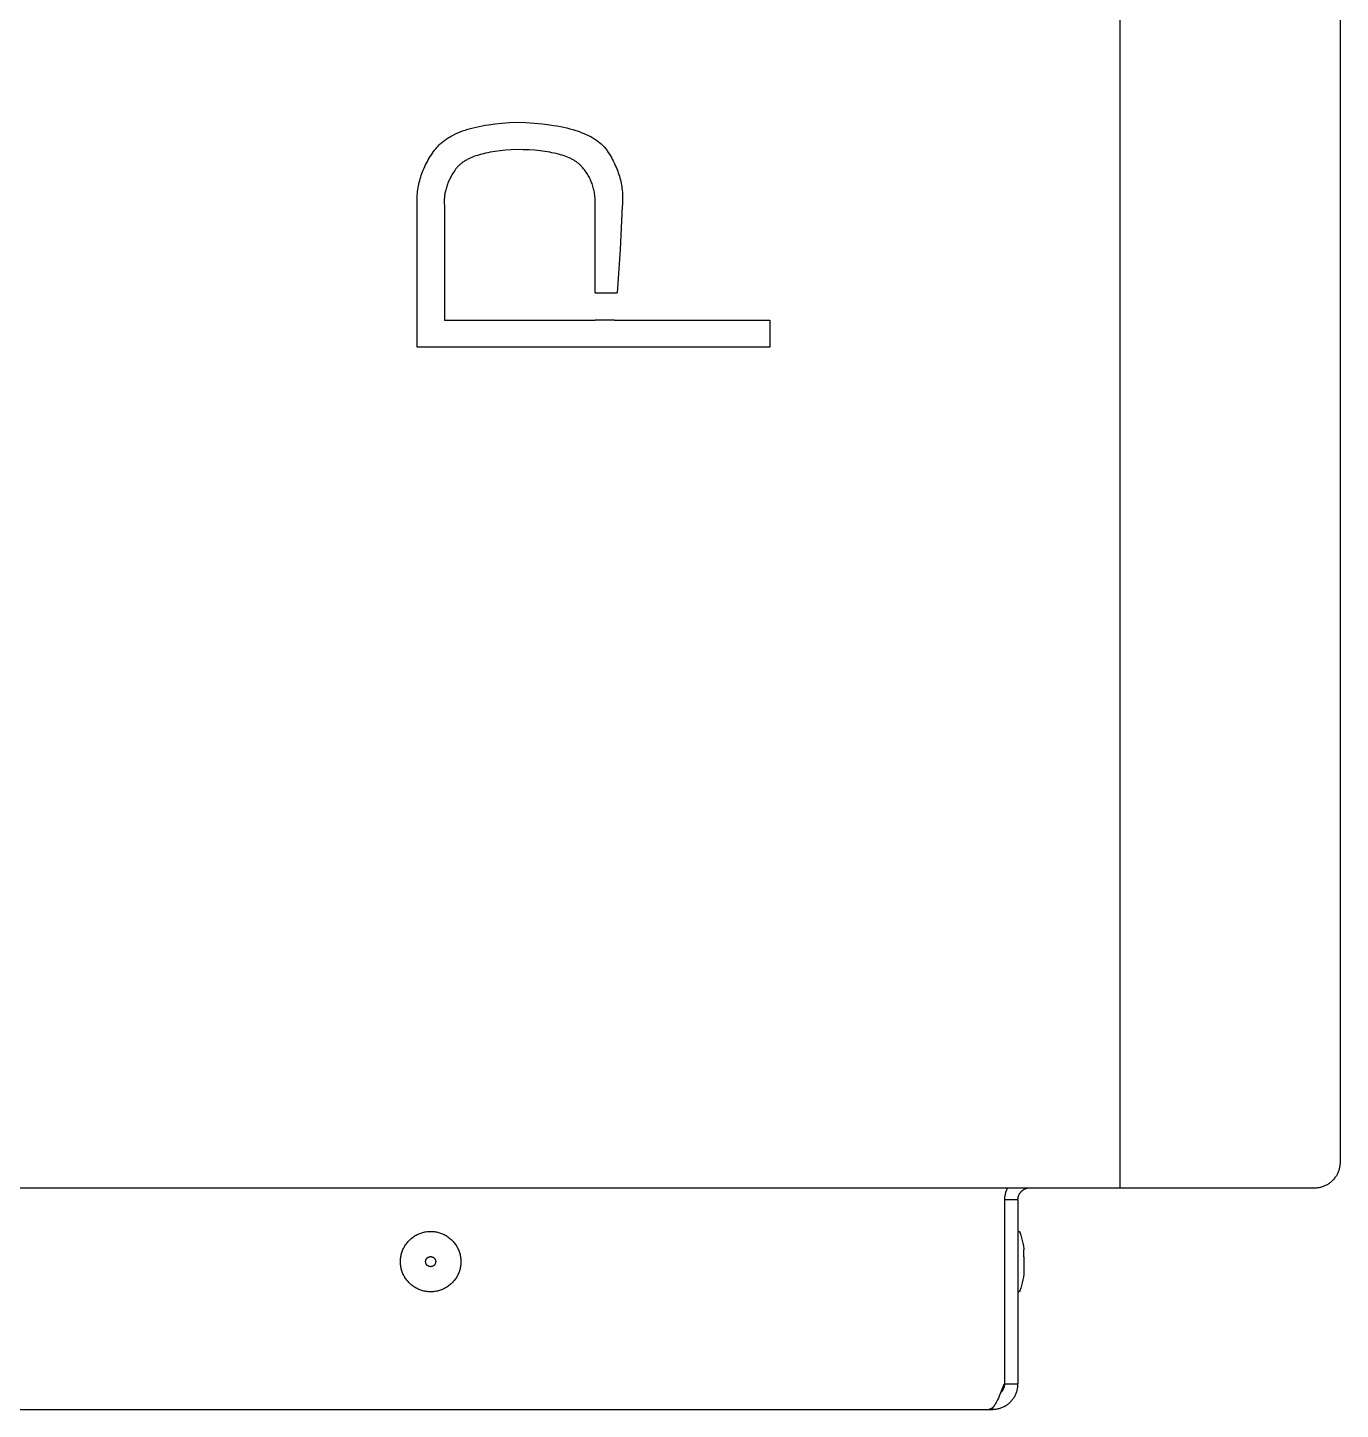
# Model space of a CAD drawing. Header units: millimetres. Extents: x 974 to 5700, y -47 to 3256.
# Drawn here: x 2626.8 to 2822.3, y 1897.4 to 2103.1 of the extents above; entities that cross this region are included whole.
import ezdxf

# ---------------------------------------------------------------- set-up
doc = ezdxf.new("R2010")
doc.units = ezdxf.units.MM
doc.header["$MEASUREMENT"] = 0
doc.layers.add('Domyslna', color=7, linetype='Continuous', true_color=0x000000)
doc.layers.add('Utwórz2D linie widoczne', color=7, linetype='Continuous', true_color=0x000000)

msp = doc.modelspace()

# ---------------------------------------------------------------- linework, layer by layer
at = {"layer": 'Domyslna'}
msp.add_line((2789.43, 2696.58), (2789.43, 1930.38), dxfattribs=at)
at = {"layer": 'Utwórz2D linie widoczne'}
for p, q in [((2822.26, 1934.18), (2822.26, 2696.58)), ((2694.02, 2088.44), (2694.48, 2088.53)), ((2694.48, 2088.53), (2694.94, 2088.61)), ((2694.94, 2088.61), (2695.42, 2088.69)), ((2695.42, 2088.69), (2696.41, 2088.82)), ((2696.41, 2088.82), (2697.46, 2088.92)), ((2697.46, 2088.92), (2698.55, 2088.99)), ((2698.55, 2088.99), (2699.7, 2089.04)), ((2699.7, 2089.04), (2701.01, 2088.99)), ((2701.01, 2088.99), (2702.26, 2088.91)), ((2702.26, 2088.91), (2703.45, 2088.8)), ((2703.45, 2088.8), (2704.57, 2088.67)), ((2704.57, 2088.67), (2705.11, 2088.59)), ((2705.11, 2088.59), (2705.63, 2088.5)), ((2705.63, 2088.5), (2706.14, 2088.41)), ((2688.88, 2086.34), (2689.02, 2086.44)), ((2689.02, 2086.44), (2689.15, 2086.54)), ((2689.15, 2086.54), (2689.29, 2086.63)), ((2689.29, 2086.63), (2689.43, 2086.72)), ((2689.43, 2086.72), (2689.58, 2086.81)), ((2689.58, 2086.81), (2689.73, 2086.9)), ((2689.73, 2086.9), (2689.88, 2086.99)), ((2689.88, 2086.99), (2690.19, 2087.15)), ((2690.19, 2087.15), (2690.52, 2087.31)), ((2690.52, 2087.31), (2690.86, 2087.47)), ((2690.86, 2087.47), (2691.21, 2087.61)), ((2691.21, 2087.61), (2691.57, 2087.75)), ((2691.57, 2087.75), (2691.95, 2087.89)), ((2691.95, 2087.89), (2692.34, 2088.01)), ((2692.34, 2088.01), (2692.74, 2088.13)), ((2692.74, 2088.13), (2693.16, 2088.24)), ((2693.16, 2088.24), (2693.58, 2088.34)), ((2693.58, 2088.34), (2694.02, 2088.44)), ((2706.14, 2088.41), (2706.63, 2088.31)), ((2706.63, 2088.31), (2707.1, 2088.2)), ((2707.1, 2088.2), (2707.56, 2088.09)), ((2707.56, 2088.09), (2708.01, 2087.96)), ((2708.01, 2087.96), (2708.43, 2087.83)), ((2708.43, 2087.83), (2708.84, 2087.7)), ((2708.84, 2087.7), (2709.24, 2087.55)), ((2709.24, 2087.55), (2709.62, 2087.4)), ((2709.62, 2087.4), (2709.98, 2087.25)), ((2709.98, 2087.25), (2710.33, 2087.08)), ((2710.33, 2087.08), (2710.5, 2086.99)), ((2710.5, 2086.99), (2710.66, 2086.91)), ((2710.66, 2086.91), (2710.82, 2086.82)), ((2710.82, 2086.82), (2710.98, 2086.73)), ((2710.98, 2086.73), (2711.13, 2086.64)), ((2711.13, 2086.64), (2711.28, 2086.54)), ((2711.28, 2086.54), (2711.42, 2086.44)), ((2711.42, 2086.44), (2711.56, 2086.35)), ((2686.93, 2084.19), (2687.09, 2084.44)), ((2687.09, 2084.44), (2687.26, 2084.68)), ((2687.26, 2084.68), (2687.44, 2084.92)), ((2687.44, 2084.92), (2687.53, 2085.04)), ((2687.53, 2085.04), (2687.63, 2085.16)), ((2687.63, 2085.16), (2687.73, 2085.28)), ((2687.73, 2085.28), (2687.83, 2085.39)), ((2687.83, 2085.39), (2687.93, 2085.5)), ((2687.93, 2085.5), (2688.04, 2085.62)), ((2688.04, 2085.62), (2688.15, 2085.72)), ((2688.15, 2085.72), (2688.26, 2085.83)), ((2688.26, 2085.83), (2688.38, 2085.94)), ((2688.38, 2085.94), (2688.5, 2086.04)), ((2688.5, 2086.04), (2688.63, 2086.14)), ((2688.63, 2086.14), (2688.75, 2086.24)), ((2688.75, 2086.24), (2688.88, 2086.34)), ((2694.69, 2084.37), (2694.38, 2084.29)), ((2695.01, 2084.45), (2694.69, 2084.37)), ((2695.35, 2084.52), (2695.01, 2084.45)), ((2695.69, 2084.59), (2695.35, 2084.52)), ((2696.41, 2084.7), (2695.69, 2084.59)), ((2697.17, 2084.8), (2696.41, 2084.7)), ((2697.97, 2084.88), (2697.17, 2084.8)), ((2698.82, 2084.94), (2697.97, 2084.88)), ((2699.71, 2084.98), (2698.82, 2084.94)), ((2700.61, 2084.96), (2699.71, 2084.98)), ((2701.48, 2084.93), (2700.61, 2084.96)), ((2702.31, 2084.87), (2701.48, 2084.93)), ((2703.1, 2084.79), (2702.31, 2084.87)), ((2703.84, 2084.7), (2703.1, 2084.79)), ((2704.2, 2084.65), (2703.84, 2084.7)), ((2704.55, 2084.59), (2704.2, 2084.65)), ((2704.88, 2084.52), (2704.55, 2084.59)), ((2705.21, 2084.45), (2704.88, 2084.52)), ((2705.52, 2084.38), (2705.21, 2084.45)), ((2705.83, 2084.3), (2705.52, 2084.38)), ((2711.56, 2086.35), (2711.7, 2086.25)), ((2711.7, 2086.25), (2711.83, 2086.15)), ((2711.83, 2086.15), (2711.96, 2086.04)), ((2711.96, 2086.04), (2712.08, 2085.94)), ((2712.08, 2085.94), (2712.2, 2085.83)), ((2712.2, 2085.83), (2712.32, 2085.72)), ((2712.32, 2085.72), (2712.43, 2085.61)), ((2712.43, 2085.61), (2712.54, 2085.5)), ((2712.54, 2085.5), (2712.65, 2085.38)), ((2712.65, 2085.38), (2712.75, 2085.27)), ((2712.75, 2085.27), (2712.84, 2085.15)), ((2712.84, 2085.15), (2712.94, 2085.03)), ((2712.94, 2085.03), (2713.03, 2084.91)), ((2713.03, 2084.91), (2713.11, 2084.79)), ((2713.11, 2084.79), (2713.27, 2084.54)), ((2713.27, 2084.54), (2713.43, 2084.29)), ((2685.83, 2082.19), (2685.94, 2082.44)), ((2685.94, 2082.44), (2686.06, 2082.69)), ((2686.06, 2082.69), (2686.19, 2082.95)), ((2686.19, 2082.95), (2686.33, 2083.2)), ((2686.33, 2083.2), (2686.47, 2083.45)), ((2686.47, 2083.45), (2686.61, 2083.7)), ((2686.61, 2083.7), (2686.77, 2083.94)), ((2686.77, 2083.94), (2686.93, 2084.19)), ((2690.72, 2082.29), (2690.66, 2082.21)), ((2690.79, 2082.37), (2690.72, 2082.29)), ((2690.86, 2082.45), (2690.79, 2082.37)), ((2690.94, 2082.53), (2690.86, 2082.45)), ((2691.01, 2082.6), (2690.94, 2082.53)), ((2691.09, 2082.68), (2691.01, 2082.6)), ((2691.18, 2082.75), (2691.09, 2082.68)), ((2691.26, 2082.83), (2691.18, 2082.75)), ((2691.35, 2082.9), (2691.26, 2082.83)), ((2691.44, 2082.97), (2691.35, 2082.9)), ((2691.53, 2083.04), (2691.44, 2082.97)), ((2691.63, 2083.1), (2691.53, 2083.04)), ((2691.72, 2083.17), (2691.63, 2083.1)), ((2691.82, 2083.23), (2691.72, 2083.17)), ((2691.93, 2083.3), (2691.82, 2083.23)), ((2692.03, 2083.36), (2691.93, 2083.3)), ((2692.14, 2083.42), (2692.03, 2083.36)), ((2692.25, 2083.48), (2692.14, 2083.42)), ((2692.48, 2083.6), (2692.25, 2083.48)), ((2692.72, 2083.72), (2692.48, 2083.6)), ((2692.97, 2083.82), (2692.72, 2083.72)), ((2693.23, 2083.93), (2692.97, 2083.82)), ((2693.5, 2084.03), (2693.23, 2083.93)), ((2693.78, 2084.12), (2693.5, 2084.03)), ((2694.08, 2084.21), (2693.78, 2084.12)), ((2694.38, 2084.29), (2694.08, 2084.21)), ((2706.13, 2084.22), (2705.83, 2084.3)), ((2706.41, 2084.14), (2706.13, 2084.22)), ((2706.69, 2084.04), (2706.41, 2084.14)), ((2706.95, 2083.95), (2706.69, 2084.04)), ((2707.21, 2083.85), (2706.95, 2083.95)), ((2707.45, 2083.74), (2707.21, 2083.85)), ((2707.69, 2083.63), (2707.45, 2083.74)), ((2707.8, 2083.58), (2707.69, 2083.63)), ((2707.91, 2083.52), (2707.8, 2083.58)), ((2708.02, 2083.46), (2707.91, 2083.52)), ((2708.12, 2083.4), (2708.02, 2083.46)), ((2708.23, 2083.34), (2708.12, 2083.4)), ((2708.33, 2083.27), (2708.23, 2083.34)), ((2708.42, 2083.21), (2708.33, 2083.27)), ((2708.52, 2083.15), (2708.42, 2083.21)), ((2708.61, 2083.08), (2708.52, 2083.15)), ((2708.7, 2083.01), (2708.61, 2083.08)), ((2708.79, 2082.94), (2708.7, 2083.01)), ((2708.88, 2082.87), (2708.79, 2082.94)), ((2708.96, 2082.8), (2708.88, 2082.87)), ((2709.04, 2082.73), (2708.96, 2082.8)), ((2709.12, 2082.66), (2709.04, 2082.73)), ((2709.19, 2082.58), (2709.12, 2082.66)), ((2709.26, 2082.51), (2709.19, 2082.58)), ((2709.33, 2082.43), (2709.26, 2082.51)), ((2709.47, 2082.28), (2709.33, 2082.43)), ((2713.43, 2084.29), (2713.58, 2084.04)), ((2713.58, 2084.04), (2713.73, 2083.79)), ((2713.73, 2083.79), (2713.86, 2083.54)), ((2713.86, 2083.54), (2714, 2083.29)), ((2714, 2083.29), (2714.12, 2083.03)), ((2714.12, 2083.03), (2714.24, 2082.78)), ((2714.24, 2082.78), (2714.36, 2082.53)), ((2714.36, 2082.53), (2714.47, 2082.28)), ((2685.12, 2080.1), (2685.19, 2080.37)), ((2685.19, 2080.37), (2685.26, 2080.63)), ((2685.26, 2080.63), (2685.34, 2080.89)), ((2685.34, 2080.89), (2685.42, 2081.15)), ((2685.42, 2081.15), (2685.52, 2081.41)), ((2685.52, 2081.41), (2685.61, 2081.67)), ((2685.61, 2081.67), (2685.72, 2081.93)), ((2685.72, 2081.93), (2685.83, 2082.19)), ((2689.55, 2080.36), (2689.47, 2080.19)), ((2689.62, 2080.53), (2689.55, 2080.36)), ((2689.71, 2080.7), (2689.62, 2080.53)), ((2689.8, 2080.87), (2689.71, 2080.7)), ((2689.89, 2081.04), (2689.8, 2080.87)), ((2689.99, 2081.21), (2689.89, 2081.04)), ((2690.09, 2081.38), (2689.99, 2081.21)), ((2690.19, 2081.54), (2690.09, 2081.38)), ((2690.3, 2081.71), (2690.19, 2081.54)), ((2690.41, 2081.88), (2690.3, 2081.71)), ((2690.53, 2082.05), (2690.41, 2081.88)), ((2690.59, 2082.13), (2690.53, 2082.05)), ((2690.66, 2082.21), (2690.59, 2082.13)), ((2709.6, 2082.12), (2709.47, 2082.28)), ((2709.72, 2081.96), (2709.6, 2082.12)), ((2709.84, 2081.8), (2709.72, 2081.96)), ((2709.96, 2081.64), (2709.84, 2081.8)), ((2710.07, 2081.47), (2709.96, 2081.64)), ((2710.17, 2081.31), (2710.07, 2081.47)), ((2710.28, 2081.14), (2710.17, 2081.31)), ((2710.37, 2080.97), (2710.28, 2081.14)), ((2710.46, 2080.8), (2710.37, 2080.97)), ((2710.55, 2080.62), (2710.46, 2080.8)), ((2710.63, 2080.45), (2710.55, 2080.62)), ((2710.71, 2080.27), (2710.63, 2080.45)), ((2710.78, 2080.09), (2710.71, 2080.27)), ((2714.47, 2082.28), (2714.57, 2082.02)), ((2714.57, 2082.02), (2714.67, 2081.77)), ((2714.67, 2081.77), (2714.76, 2081.51)), ((2714.76, 2081.51), (2714.84, 2081.25)), ((2714.84, 2081.25), (2714.92, 2081)), ((2714.92, 2081), (2714.99, 2080.74)), ((2714.99, 2080.74), (2715.06, 2080.48)), ((2715.06, 2080.48), (2715.12, 2080.22)), ((2715.12, 2080.22), (2715.17, 2079.96)), ((2684.81, 2077.93), (2684.83, 2078.21)), ((2684.83, 2078.21), (2684.85, 2078.48)), ((2684.85, 2078.48), (2684.88, 2078.76)), ((2684.88, 2078.76), (2684.92, 2079.03)), ((2684.92, 2079.03), (2684.96, 2079.3)), ((2684.96, 2079.3), (2685.01, 2079.57)), ((2685.01, 2079.57), (2685.06, 2079.83)), ((2685.06, 2079.83), (2685.12, 2080.1)), ((2688.93, 2078.29), (2688.9, 2078.12)), ((2688.95, 2078.47), (2688.93, 2078.29)), ((2688.99, 2078.64), (2688.95, 2078.47)), ((2689.02, 2078.81), (2688.99, 2078.64)), ((2689.06, 2078.99), (2689.02, 2078.81)), ((2689.11, 2079.16), (2689.06, 2078.99)), ((2689.16, 2079.33), (2689.11, 2079.16)), ((2689.21, 2079.5), (2689.16, 2079.33)), ((2689.27, 2079.68), (2689.21, 2079.5)), ((2689.33, 2079.85), (2689.27, 2079.68)), ((2689.4, 2080.02), (2689.33, 2079.85)), ((2689.47, 2080.19), (2689.4, 2080.02)), ((2710.85, 2079.91), (2710.78, 2080.09)), ((2710.92, 2079.72), (2710.85, 2079.91)), ((2710.97, 2079.54), (2710.92, 2079.72)), ((2711.03, 2079.35), (2710.97, 2079.54)), ((2711.08, 2079.16), (2711.03, 2079.35)), ((2711.12, 2078.97), (2711.08, 2079.16)), ((2711.16, 2078.78), (2711.12, 2078.97)), ((2711.2, 2078.59), (2711.16, 2078.78)), ((2711.23, 2078.39), (2711.2, 2078.59)), ((2711.25, 2078.19), (2711.23, 2078.39)), ((2711.27, 2077.99), (2711.25, 2078.19)), ((2715.17, 2079.96), (2715.22, 2079.7)), ((2715.22, 2079.7), (2715.27, 2079.44)), ((2715.27, 2079.44), (2715.3, 2079.18)), ((2715.3, 2079.18), (2715.33, 2078.92)), ((2715.33, 2078.92), (2715.36, 2078.66)), ((2715.36, 2078.66), (2715.38, 2078.4)), ((2715.38, 2078.4), (2715.39, 2078.13)), ((2684.8, 2077.66), (2684.81, 2077.93)), ((2684.8, 2077.38), (2684.8, 2077.66)), ((2684.8, 2077.1), (2684.8, 2077.38)), ((2684.81, 2076.82), (2684.8, 2077.1)), ((2684.82, 2076.54), (2684.81, 2076.82)), ((2684.82, 2055.54), (2684.82, 2076.54)), ((2688.85, 2077.42), (2688.84, 2077.25)), ((2688.84, 2077.25), (2688.85, 2077.07)), ((2688.87, 2077.77), (2688.85, 2077.6)), ((2688.85, 2077.6), (2688.85, 2077.42)), ((2688.85, 2077.07), (2688.85, 2076.89)), ((2688.85, 2076.89), (2688.86, 2076.72)), ((2688.86, 2076.72), (2688.88, 2076.54)), ((2688.88, 2077.95), (2688.87, 2077.77)), ((2688.9, 2078.12), (2688.88, 2077.95)), ((2688.88, 2076.54), (2688.88, 2059.59)), ((2711.29, 2077.79), (2711.27, 2077.99)), ((2711.3, 2077.59), (2711.29, 2077.79)), ((2711.29, 2076.54), (2711.3, 2076.75)), ((2711.3, 2063.65), (2711.29, 2076.54)), ((2711.31, 2077.38), (2711.3, 2077.59)), ((2711.3, 2076.75), (2711.31, 2076.96)), ((2711.31, 2077.17), (2711.31, 2077.38)), ((2711.31, 2076.96), (2711.31, 2077.17)), ((2715.34, 2076.54), (2715.02, 2070.09)), ((2715.36, 2076.81), (2715.34, 2076.54)), ((2715.38, 2077.07), (2715.36, 2076.81)), ((2715.39, 2077.34), (2715.38, 2077.07)), ((2715.39, 2078.13), (2715.4, 2077.87)), ((2715.4, 2077.6), (2715.39, 2077.34)), ((2715.4, 2077.87), (2715.4, 2077.6)), ((2715.02, 2070.09), (2714.58, 2063.65)), ((2711.3, 2063.65), (2714.58, 2063.65)), ((2688.88, 2059.59), (2695.29, 2059.59)), ((2695.29, 2059.59), (2711.3, 2059.59)), ((2714.2, 2059.59), (2711.3, 2059.59)), ((2714.2, 2059.59), (2737.33, 2059.59)), ((2737.33, 2059.59), (2737.33, 2055.54)), ((2737.33, 2055.54), (2684.82, 2055.54)), ((2822.26, 1934.05), (2822.26, 1934.18)), ((2821.56, 1931.99), (2821.64, 1932.1)), ((2821.64, 1932.1), (2821.71, 1932.21)), ((2821.71, 1932.21), (2821.77, 1932.32)), ((2821.77, 1932.32), (2821.83, 1932.43)), ((2821.83, 1932.43), (2821.89, 1932.55)), ((2821.89, 1932.55), (2821.94, 1932.67)), ((2821.94, 1932.67), (2821.99, 1932.79)), ((2821.99, 1932.79), (2822.04, 1932.91)), ((2822.04, 1932.91), (2822.08, 1933.03)), ((2822.08, 1933.03), (2822.12, 1933.16)), ((2822.12, 1933.16), (2822.15, 1933.28)), ((2822.15, 1933.28), (2822.18, 1933.41)), ((2822.18, 1933.41), (2822.2, 1933.54)), ((2822.2, 1933.54), (2822.22, 1933.66)), ((2822.22, 1933.66), (2822.24, 1933.79)), ((2822.24, 1933.79), (2822.25, 1933.92)), ((2822.25, 1933.92), (2822.26, 1934.05)), ((2467.27, 1930.38), (2786.37, 1930.38)), ((2772.55, 1930.04), (2772.51, 1929.93)), ((2772.6, 1930.16), (2772.55, 1930.04)), ((2772.65, 1930.27), (2772.6, 1930.16)), ((2772.71, 1930.38), (2772.65, 1930.27)), ((2774.93, 1929.98), (2774.98, 1930.02)), ((2774.98, 1930.02), (2775.03, 1930.06)), ((2775.03, 1930.06), (2775.08, 1930.09)), ((2775.08, 1930.09), (2775.13, 1930.12)), ((2775.13, 1930.12), (2775.18, 1930.15)), ((2775.18, 1930.15), (2775.24, 1930.18)), ((2775.24, 1930.18), (2775.29, 1930.21)), ((2775.29, 1930.21), (2775.35, 1930.24)), ((2775.35, 1930.24), (2775.4, 1930.26)), ((2775.4, 1930.26), (2775.46, 1930.28)), ((2775.46, 1930.28), (2775.52, 1930.3)), ((2775.52, 1930.3), (2775.58, 1930.32)), ((2775.58, 1930.32), (2775.64, 1930.33)), ((2775.64, 1930.33), (2775.7, 1930.35)), ((2775.7, 1930.35), (2775.76, 1930.36)), ((2775.76, 1930.36), (2775.82, 1930.37)), ((2775.82, 1930.37), (2775.88, 1930.37)), ((2786.37, 1930.38), (2787.01, 1930.38)), ((2787.01, 1930.38), (2818.19, 1930.38)), ((2818.19, 1930.38), (2818.46, 1930.38)), ((2818.46, 1930.4), (2818.46, 1930.38)), ((2818.46, 1930.38), (2818.59, 1930.38)), ((2818.59, 1930.38), (2818.72, 1930.39)), ((2818.72, 1930.39), (2818.85, 1930.4)), ((2818.85, 1930.4), (2818.98, 1930.42)), ((2818.98, 1930.42), (2819.1, 1930.44)), ((2819.1, 1930.44), (2819.23, 1930.46)), ((2819.23, 1930.46), (2819.36, 1930.49)), ((2819.36, 1930.49), (2819.48, 1930.52)), ((2819.48, 1930.52), (2819.61, 1930.56)), ((2819.61, 1930.56), (2819.73, 1930.6)), ((2819.73, 1930.6), (2819.85, 1930.65)), ((2819.85, 1930.65), (2819.97, 1930.7)), ((2819.97, 1930.7), (2820.09, 1930.75)), ((2820.09, 1930.75), (2820.21, 1930.81)), ((2820.21, 1930.81), (2820.32, 1930.87)), ((2820.32, 1930.87), (2820.43, 1930.94)), ((2820.43, 1930.94), (2820.54, 1931)), ((2820.54, 1931), (2820.65, 1931.08)), ((2820.65, 1931.08), (2820.76, 1931.15)), ((2820.76, 1931.15), (2820.86, 1931.23)), ((2820.86, 1931.23), (2820.96, 1931.32)), ((2820.96, 1931.32), (2821.05, 1931.41)), ((2821.05, 1931.41), (2821.15, 1931.5)), ((2821.15, 1931.5), (2821.24, 1931.59)), ((2821.24, 1931.59), (2821.32, 1931.68)), ((2821.32, 1931.68), (2821.41, 1931.78)), ((2821.41, 1931.78), (2821.49, 1931.89)), ((2821.49, 1931.89), (2821.56, 1931.99)), ((2772.27, 1928.83), (2772.26, 1928.71)), ((2772.26, 1928.71), (2772.26, 1928.58)), ((2774.26, 1928.58), (2772.26, 1928.58)), ((2772.26, 1928.58), (2772.26, 1901.18)), ((2772.28, 1928.96), (2772.27, 1928.83)), ((2772.29, 1929.08), (2772.28, 1928.96)), ((2772.31, 1929.2), (2772.29, 1929.08)), ((2772.33, 1929.33), (2772.31, 1929.2)), ((2772.36, 1929.45), (2772.33, 1929.33)), ((2772.39, 1929.57), (2772.36, 1929.45)), ((2772.42, 1929.69), (2772.39, 1929.57)), ((2772.46, 1929.81), (2772.42, 1929.69)), ((2772.51, 1929.93), (2772.46, 1929.81)), ((2774.26, 1928.71), (2774.27, 1928.77)), ((2774.26, 1928.64), (2774.26, 1928.71)), ((2774.26, 1928.58), (2774.26, 1928.64)), ((2774.26, 1928.58), (2774.26, 1901.18)), ((2774.27, 1928.77), (2774.28, 1928.83)), ((2774.28, 1928.83), (2774.29, 1928.89)), ((2774.29, 1928.89), (2774.3, 1928.95)), ((2774.3, 1928.95), (2774.31, 1929.01)), ((2774.31, 1929.01), (2774.33, 1929.07)), ((2774.33, 1929.07), (2774.34, 1929.13)), ((2774.34, 1929.13), (2774.36, 1929.19)), ((2774.36, 1929.19), (2774.39, 1929.24)), ((2774.39, 1929.24), (2774.41, 1929.3)), ((2774.41, 1929.3), (2774.43, 1929.36)), ((2774.43, 1929.36), (2774.46, 1929.41)), ((2774.46, 1929.41), (2774.49, 1929.47)), ((2774.49, 1929.47), (2774.52, 1929.52)), ((2774.52, 1929.52), (2774.56, 1929.57)), ((2774.56, 1929.57), (2774.59, 1929.62)), ((2774.59, 1929.62), (2774.63, 1929.67)), ((2774.63, 1929.67), (2774.67, 1929.72)), ((2774.67, 1929.72), (2774.7, 1929.77)), ((2774.7, 1929.77), (2774.75, 1929.81)), ((2774.75, 1929.81), (2774.79, 1929.86)), ((2774.79, 1929.86), (2774.83, 1929.9)), ((2774.83, 1929.9), (2774.88, 1929.94)), ((2774.88, 1929.94), (2774.93, 1929.98)), ((2686.12, 1923.83), (2686.28, 1923.85)), ((2686.28, 1923.85), (2686.43, 1923.87)), ((2686.43, 1923.87), (2686.58, 1923.88)), ((2686.58, 1923.88), (2686.74, 1923.88)), ((2686.74, 1923.88), (2686.9, 1923.88)), ((2686.9, 1923.88), (2687.05, 1923.88)), ((2687.05, 1923.88), (2687.21, 1923.87)), ((2687.21, 1923.87), (2687.36, 1923.85)), ((2687.36, 1923.85), (2687.51, 1923.83)), ((2774.26, 1923.88), (2774.36, 1923.88)), ((2774.36, 1923.88), (2774.37, 1923.88)), ((2774.37, 1923.88), (2774.37, 1923.88)), ((2774.37, 1923.88), (2774.38, 1923.88)), ((2774.38, 1923.88), (2774.39, 1923.88)), ((2774.39, 1923.88), (2774.39, 1923.88)), ((2774.39, 1923.88), (2774.4, 1923.88)), ((2774.4, 1923.88), (2774.41, 1923.88)), ((2774.41, 1923.88), (2774.41, 1923.87)), ((2774.41, 1923.87), (2774.42, 1923.87)), ((2774.42, 1923.87), (2774.43, 1923.87)), ((2774.43, 1923.87), (2774.43, 1923.87)), ((2774.43, 1923.87), (2774.44, 1923.87)), ((2774.44, 1923.87), (2774.45, 1923.86)), ((2774.45, 1923.86), (2774.45, 1923.86)), ((2774.45, 1923.86), (2774.46, 1923.86)), ((2774.46, 1923.86), (2774.46, 1923.85)), ((2774.46, 1923.85), (2774.47, 1923.85)), ((2774.47, 1923.85), (2774.48, 1923.84)), ((2682.99, 1921.74), (2683.07, 1921.87)), ((2683.07, 1921.87), (2683.16, 1922)), ((2683.16, 1922), (2683.25, 1922.13)), ((2683.25, 1922.13), (2683.35, 1922.25)), ((2683.35, 1922.25), (2683.45, 1922.37)), ((2683.45, 1922.37), (2683.55, 1922.48)), ((2683.55, 1922.48), (2683.66, 1922.59)), ((2683.66, 1922.59), (2683.78, 1922.7)), ((2683.78, 1922.7), (2683.89, 1922.8)), ((2683.89, 1922.8), (2684.01, 1922.9)), ((2684.01, 1922.9), (2684.14, 1923)), ((2684.14, 1923), (2684.26, 1923.09)), ((2684.26, 1923.09), (2684.39, 1923.17)), ((2684.39, 1923.17), (2684.52, 1923.25)), ((2684.52, 1923.25), (2684.66, 1923.33)), ((2684.66, 1923.33), (2684.8, 1923.4)), ((2684.8, 1923.4), (2684.94, 1923.47)), ((2684.94, 1923.47), (2685.08, 1923.53)), ((2685.08, 1923.53), (2685.22, 1923.59)), ((2685.22, 1923.59), (2685.37, 1923.64)), ((2685.37, 1923.64), (2685.52, 1923.69)), ((2685.52, 1923.69), (2685.67, 1923.73)), ((2685.67, 1923.73), (2685.82, 1923.77)), ((2685.82, 1923.77), (2685.97, 1923.8)), ((2685.97, 1923.8), (2686.12, 1923.83)), ((2687.51, 1923.83), (2687.67, 1923.8)), ((2687.67, 1923.8), (2687.82, 1923.77)), ((2687.82, 1923.77), (2687.97, 1923.73)), ((2687.97, 1923.73), (2688.12, 1923.69)), ((2688.12, 1923.69), (2688.27, 1923.64)), ((2688.27, 1923.64), (2688.41, 1923.59)), ((2688.41, 1923.59), (2688.56, 1923.53)), ((2688.56, 1923.53), (2688.7, 1923.47)), ((2688.7, 1923.47), (2688.84, 1923.4)), ((2688.84, 1923.4), (2688.98, 1923.33)), ((2688.98, 1923.33), (2689.11, 1923.25)), ((2689.11, 1923.25), (2689.24, 1923.17)), ((2689.24, 1923.17), (2689.37, 1923.09)), ((2689.37, 1923.09), (2689.5, 1923)), ((2689.5, 1923), (2689.62, 1922.9)), ((2689.62, 1922.9), (2689.74, 1922.8)), ((2689.74, 1922.8), (2689.86, 1922.7)), ((2689.86, 1922.7), (2689.97, 1922.59)), ((2689.97, 1922.59), (2690.08, 1922.48)), ((2690.08, 1922.48), (2690.19, 1922.37)), ((2690.19, 1922.37), (2690.29, 1922.25)), ((2690.29, 1922.25), (2690.38, 1922.13)), ((2690.38, 1922.13), (2690.48, 1922)), ((2690.48, 1922), (2690.56, 1921.87)), ((2690.56, 1921.87), (2690.65, 1921.74)), ((2774.48, 1923.84), (2774.48, 1923.84)), ((2774.48, 1923.84), (2774.49, 1923.84)), ((2774.49, 1923.84), (2774.49, 1923.83)), ((2774.49, 1923.83), (2774.5, 1923.83)), ((2774.5, 1923.83), (2774.5, 1923.82)), ((2774.5, 1923.82), (2774.51, 1923.82)), ((2774.51, 1923.82), (2774.51, 1923.81)), ((2774.51, 1923.81), (2774.52, 1923.81)), ((2774.52, 1923.81), (2774.52, 1923.8)), ((2774.52, 1923.8), (2774.52, 1923.8)), ((2774.52, 1923.8), (2774.53, 1923.79)), ((2774.53, 1923.79), (2774.53, 1923.78)), ((2774.53, 1923.78), (2774.53, 1923.78)), ((2774.53, 1923.78), (2774.54, 1923.77)), ((2774.54, 1923.77), (2774.54, 1923.77)), ((2774.54, 1923.77), (2774.54, 1923.76)), ((2774.54, 1923.76), (2774.55, 1923.75)), ((2774.55, 1923.75), (2774.68, 1923.34)), ((2774.55, 1923.75), (2774.55, 1923.75)), ((2774.68, 1923.34), (2774.79, 1922.93)), ((2774.79, 1922.93), (2774.9, 1922.52)), ((2774.9, 1922.52), (2774.99, 1922.11)), ((2774.99, 1922.11), (2775.06, 1921.69)), ((2682.33, 1919.69), (2682.34, 1919.85)), ((2682.34, 1919.85), (2682.36, 1920)), ((2682.36, 1920), (2682.38, 1920.16)), ((2682.38, 1920.16), (2682.41, 1920.31)), ((2682.41, 1920.31), (2682.45, 1920.46)), ((2682.45, 1920.46), (2682.49, 1920.61)), ((2682.49, 1920.61), (2682.53, 1920.76)), ((2682.53, 1920.76), (2682.58, 1920.91)), ((2682.58, 1920.91), (2682.64, 1921.05)), ((2682.64, 1921.05), (2682.7, 1921.19)), ((2682.7, 1921.19), (2682.76, 1921.33)), ((2682.76, 1921.33), (2682.83, 1921.47)), ((2682.83, 1921.47), (2682.91, 1921.61)), ((2682.91, 1921.61), (2682.99, 1921.74)), ((2686.14, 1919.71), (2686.15, 1919.73)), ((2686.15, 1919.73), (2686.17, 1919.75)), ((2686.17, 1919.75), (2686.18, 1919.78)), ((2686.18, 1919.78), (2686.19, 1919.8)), ((2686.19, 1919.8), (2686.21, 1919.82)), ((2686.21, 1919.82), (2686.22, 1919.84)), ((2686.22, 1919.84), (2686.24, 1919.86)), ((2686.24, 1919.86), (2686.26, 1919.88)), ((2686.26, 1919.88), (2686.27, 1919.9)), ((2686.27, 1919.9), (2686.29, 1919.92)), ((2686.29, 1919.92), (2686.31, 1919.94)), ((2686.31, 1919.94), (2686.33, 1919.95)), ((2686.33, 1919.95), (2686.35, 1919.97)), ((2686.35, 1919.97), (2686.37, 1919.98)), ((2686.37, 1919.98), (2686.39, 1920)), ((2686.39, 1920), (2686.41, 1920.01)), ((2686.41, 1920.01), (2686.44, 1920.03)), ((2686.44, 1920.03), (2686.46, 1920.04)), ((2686.46, 1920.04), (2686.48, 1920.05)), ((2686.48, 1920.05), (2686.5, 1920.06)), ((2686.5, 1920.06), (2686.53, 1920.07)), ((2686.53, 1920.07), (2686.55, 1920.08)), ((2686.55, 1920.08), (2686.58, 1920.09)), ((2686.58, 1920.09), (2686.6, 1920.1)), ((2686.6, 1920.1), (2686.63, 1920.11)), ((2686.63, 1920.11), (2686.65, 1920.11)), ((2686.65, 1920.11), (2686.68, 1920.12)), ((2686.68, 1920.12), (2686.7, 1920.12)), ((2686.7, 1920.12), (2686.73, 1920.13)), ((2686.73, 1920.13), (2686.75, 1920.13)), ((2686.75, 1920.13), (2686.78, 1920.13)), ((2686.78, 1920.13), (2686.8, 1920.13)), ((2686.8, 1920.13), (2686.83, 1920.13)), ((2686.83, 1920.13), (2686.86, 1920.13)), ((2686.86, 1920.13), (2686.88, 1920.13)), ((2686.88, 1920.13), (2686.91, 1920.13)), ((2686.91, 1920.13), (2686.93, 1920.12)), ((2686.93, 1920.12), (2686.96, 1920.12)), ((2686.96, 1920.12), (2686.98, 1920.11)), ((2686.98, 1920.11), (2687.01, 1920.11)), ((2687.01, 1920.11), (2687.03, 1920.1)), ((2687.03, 1920.1), (2687.06, 1920.09)), ((2687.06, 1920.09), (2687.08, 1920.08)), ((2687.08, 1920.08), (2687.11, 1920.07)), ((2687.11, 1920.07), (2687.13, 1920.06)), ((2687.13, 1920.06), (2687.15, 1920.05)), ((2687.15, 1920.05), (2687.18, 1920.04)), ((2687.18, 1920.04), (2687.2, 1920.03)), ((2687.2, 1920.03), (2687.22, 1920.01)), ((2687.22, 1920.01), (2687.24, 1920)), ((2687.24, 1920), (2687.26, 1919.98)), ((2687.26, 1919.98), (2687.29, 1919.97)), ((2687.29, 1919.97), (2687.31, 1919.95)), ((2687.31, 1919.95), (2687.32, 1919.94)), ((2687.32, 1919.94), (2687.34, 1919.92)), ((2687.34, 1919.92), (2687.36, 1919.9)), ((2687.36, 1919.9), (2687.38, 1919.88)), ((2687.38, 1919.88), (2687.4, 1919.86)), ((2687.4, 1919.86), (2687.41, 1919.84)), ((2687.41, 1919.84), (2687.43, 1919.82)), ((2687.43, 1919.82), (2687.44, 1919.8)), ((2687.44, 1919.8), (2687.46, 1919.78)), ((2687.46, 1919.78), (2687.47, 1919.75)), ((2687.47, 1919.75), (2687.48, 1919.73)), ((2687.48, 1919.73), (2687.49, 1919.71)), ((2690.65, 1921.74), (2690.73, 1921.61)), ((2690.73, 1921.61), (2690.8, 1921.47)), ((2690.8, 1921.47), (2690.87, 1921.33)), ((2690.87, 1921.33), (2690.94, 1921.19)), ((2690.94, 1921.19), (2691, 1921.05)), ((2691, 1921.05), (2691.05, 1920.91)), ((2691.05, 1920.91), (2691.1, 1920.76)), ((2691.1, 1920.76), (2691.15, 1920.61)), ((2691.15, 1920.61), (2691.19, 1920.46)), ((2691.19, 1920.46), (2691.22, 1920.31)), ((2691.22, 1920.31), (2691.25, 1920.16)), ((2691.25, 1920.16), (2691.28, 1920)), ((2691.28, 1920), (2691.29, 1919.85)), ((2691.29, 1919.85), (2691.31, 1919.69)), ((2772.19, 1921.48), (2772.26, 1921.48)), ((2775.06, 1921.69), (2775.13, 1921.27)), ((2775.13, 1921.27), (2775.14, 1921.13)), ((2775.13, 1920.1), (2775.13, 1917.64)), ((2775.14, 1920.1), (2775.14, 1921.12)), ((2682.32, 1919.54), (2682.33, 1919.69)), ((2682.32, 1919.38), (2682.32, 1919.54)), ((2682.32, 1919.23), (2682.32, 1919.38)), ((2682.33, 1919.07), (2682.32, 1919.23)), ((2682.34, 1918.92), (2682.33, 1919.07)), ((2682.36, 1918.76), (2682.34, 1918.92)), ((2682.38, 1918.61), (2682.36, 1918.76)), ((2682.41, 1918.46), (2682.38, 1918.61)), ((2682.45, 1918.31), (2682.41, 1918.46)), ((2682.49, 1918.16), (2682.45, 1918.31)), ((2682.53, 1918.01), (2682.49, 1918.16)), ((2682.58, 1917.86), (2682.53, 1918.01)), ((2682.64, 1917.71), (2682.58, 1917.86)), ((2682.7, 1917.57), (2682.64, 1917.71)), ((2686.07, 1919.46), (2686.08, 1919.49)), ((2686.07, 1919.43), (2686.07, 1919.46)), ((2686.07, 1919.41), (2686.07, 1919.43)), ((2686.07, 1919.38), (2686.07, 1919.41)), ((2686.07, 1919.36), (2686.07, 1919.38)), ((2686.07, 1919.33), (2686.07, 1919.36)), ((2686.07, 1919.3), (2686.07, 1919.33)), ((2686.08, 1919.28), (2686.07, 1919.3)), ((2686.08, 1919.54), (2686.09, 1919.56)), ((2686.08, 1919.51), (2686.08, 1919.54)), ((2686.08, 1919.49), (2686.08, 1919.51)), ((2686.08, 1919.25), (2686.08, 1919.28)), ((2686.08, 1919.23), (2686.08, 1919.25)), ((2686.09, 1919.2), (2686.08, 1919.23)), ((2686.09, 1919.56), (2686.1, 1919.59)), ((2686.1, 1919.18), (2686.09, 1919.2)), ((2686.1, 1919.61), (2686.11, 1919.64)), ((2686.1, 1919.59), (2686.1, 1919.61)), ((2686.1, 1919.15), (2686.1, 1919.18)), ((2686.11, 1919.13), (2686.1, 1919.15)), ((2686.11, 1919.64), (2686.12, 1919.66)), ((2686.12, 1919.1), (2686.11, 1919.13)), ((2686.12, 1919.66), (2686.13, 1919.68)), ((2686.13, 1919.08), (2686.12, 1919.1)), ((2686.13, 1919.68), (2686.14, 1919.71)), ((2686.14, 1919.06), (2686.13, 1919.08)), ((2686.15, 1919.03), (2686.14, 1919.06)), ((2686.17, 1919.01), (2686.15, 1919.03)), ((2686.18, 1918.99), (2686.17, 1919.01)), ((2686.19, 1918.97), (2686.18, 1918.99)), ((2686.21, 1918.95), (2686.19, 1918.97)), ((2686.22, 1918.92), (2686.21, 1918.95)), ((2686.24, 1918.9), (2686.22, 1918.92)), ((2686.26, 1918.88), (2686.24, 1918.9)), ((2686.27, 1918.87), (2686.26, 1918.88)), ((2686.29, 1918.85), (2686.27, 1918.87)), ((2686.31, 1918.83), (2686.29, 1918.85)), ((2686.33, 1918.81), (2686.31, 1918.83)), ((2686.35, 1918.8), (2686.33, 1918.81)), ((2686.37, 1918.78), (2686.35, 1918.8)), ((2686.39, 1918.77), (2686.37, 1918.78)), ((2686.41, 1918.75), (2686.39, 1918.77)), ((2686.44, 1918.74), (2686.41, 1918.75)), ((2686.46, 1918.72), (2686.44, 1918.74)), ((2686.48, 1918.71), (2686.46, 1918.72)), ((2686.5, 1918.7), (2686.48, 1918.71)), ((2686.53, 1918.69), (2686.5, 1918.7)), ((2686.55, 1918.68), (2686.53, 1918.69)), ((2686.58, 1918.67), (2686.55, 1918.68)), ((2686.6, 1918.66), (2686.58, 1918.67)), ((2686.63, 1918.66), (2686.6, 1918.66)), ((2686.65, 1918.65), (2686.63, 1918.66)), ((2686.68, 1918.65), (2686.65, 1918.65)), ((2686.7, 1918.64), (2686.68, 1918.65)), ((2686.73, 1918.64), (2686.7, 1918.64)), ((2686.75, 1918.64), (2686.73, 1918.64)), ((2686.78, 1918.63), (2686.75, 1918.64)), ((2686.8, 1918.63), (2686.78, 1918.63)), ((2686.83, 1918.63), (2686.8, 1918.63)), ((2686.86, 1918.63), (2686.83, 1918.63)), ((2686.88, 1918.64), (2686.86, 1918.63)), ((2686.91, 1918.64), (2686.88, 1918.64)), ((2686.93, 1918.64), (2686.91, 1918.64)), ((2686.96, 1918.65), (2686.93, 1918.64)), ((2686.98, 1918.65), (2686.96, 1918.65)), ((2687.01, 1918.66), (2686.98, 1918.65)), ((2687.03, 1918.66), (2687.01, 1918.66)), ((2687.06, 1918.67), (2687.03, 1918.66)), ((2687.08, 1918.68), (2687.06, 1918.67)), ((2687.11, 1918.69), (2687.08, 1918.68)), ((2687.13, 1918.7), (2687.11, 1918.69)), ((2687.15, 1918.71), (2687.13, 1918.7)), ((2687.18, 1918.72), (2687.15, 1918.71)), ((2687.2, 1918.74), (2687.18, 1918.72)), ((2687.22, 1918.75), (2687.2, 1918.74)), ((2687.24, 1918.77), (2687.22, 1918.75)), ((2687.26, 1918.78), (2687.24, 1918.77)), ((2687.29, 1918.8), (2687.26, 1918.78)), ((2687.31, 1918.81), (2687.29, 1918.8)), ((2687.32, 1918.83), (2687.31, 1918.81)), ((2687.34, 1918.85), (2687.32, 1918.83)), ((2687.36, 1918.87), (2687.34, 1918.85)), ((2687.38, 1918.88), (2687.36, 1918.87)), ((2687.4, 1918.9), (2687.38, 1918.88)), ((2687.41, 1918.92), (2687.4, 1918.9)), ((2687.43, 1918.95), (2687.41, 1918.92)), ((2687.44, 1918.97), (2687.43, 1918.95)), ((2687.46, 1918.99), (2687.44, 1918.97)), ((2687.47, 1919.01), (2687.46, 1918.99)), ((2687.48, 1919.03), (2687.47, 1919.01)), ((2687.49, 1919.06), (2687.48, 1919.03)), ((2687.49, 1919.71), (2687.5, 1919.68)), ((2687.5, 1919.08), (2687.49, 1919.06)), ((2687.5, 1919.68), (2687.51, 1919.66)), ((2687.51, 1919.1), (2687.5, 1919.08)), ((2687.51, 1919.66), (2687.52, 1919.64)), ((2687.52, 1919.13), (2687.51, 1919.1)), ((2687.52, 1919.64), (2687.53, 1919.61)), ((2687.53, 1919.15), (2687.52, 1919.13)), ((2687.53, 1919.61), (2687.54, 1919.59)), ((2687.54, 1919.18), (2687.53, 1919.15)), ((2687.54, 1919.59), (2687.55, 1919.56)), ((2687.55, 1919.2), (2687.54, 1919.18)), ((2687.55, 1919.56), (2687.55, 1919.54)), ((2687.55, 1919.54), (2687.56, 1919.51)), ((2687.56, 1919.25), (2687.55, 1919.23)), ((2687.55, 1919.23), (2687.55, 1919.2)), ((2687.56, 1919.51), (2687.56, 1919.49)), ((2687.56, 1919.49), (2687.56, 1919.46)), ((2687.56, 1919.46), (2687.57, 1919.43)), ((2687.57, 1919.33), (2687.56, 1919.3)), ((2687.56, 1919.3), (2687.56, 1919.28)), ((2687.56, 1919.28), (2687.56, 1919.25)), ((2687.57, 1919.43), (2687.57, 1919.41)), ((2687.57, 1919.41), (2687.57, 1919.38)), ((2687.57, 1919.38), (2687.57, 1919.36)), ((2687.57, 1919.36), (2687.57, 1919.33)), ((2691, 1917.71), (2690.94, 1917.57)), ((2691.05, 1917.86), (2691, 1917.71)), ((2691.1, 1918.01), (2691.05, 1917.86)), ((2691.15, 1918.16), (2691.1, 1918.01)), ((2691.19, 1918.31), (2691.15, 1918.16)), ((2691.22, 1918.46), (2691.19, 1918.31)), ((2691.25, 1918.61), (2691.22, 1918.46)), ((2691.28, 1918.76), (2691.25, 1918.61)), ((2691.29, 1918.92), (2691.28, 1918.76)), ((2691.31, 1919.07), (2691.29, 1918.92)), ((2691.31, 1919.69), (2691.32, 1919.54)), ((2691.32, 1919.23), (2691.31, 1919.07)), ((2691.32, 1919.54), (2691.32, 1919.38)), ((2691.32, 1919.38), (2691.32, 1919.23)), ((2682.76, 1917.43), (2682.7, 1917.57)), ((2682.83, 1917.29), (2682.76, 1917.43)), ((2682.91, 1917.15), (2682.83, 1917.29)), ((2682.99, 1917.02), (2682.91, 1917.15)), ((2683.07, 1916.89), (2682.99, 1917.02)), ((2683.16, 1916.76), (2683.07, 1916.89)), ((2683.25, 1916.64), (2683.16, 1916.76)), ((2683.35, 1916.52), (2683.25, 1916.64)), ((2683.45, 1916.4), (2683.35, 1916.52)), ((2683.55, 1916.28), (2683.45, 1916.4)), ((2683.66, 1916.17), (2683.55, 1916.28)), ((2683.78, 1916.07), (2683.66, 1916.17)), ((2683.89, 1915.96), (2683.78, 1916.07)), ((2684.01, 1915.86), (2683.89, 1915.96)), ((2684.14, 1915.77), (2684.01, 1915.86)), ((2684.26, 1915.68), (2684.14, 1915.77)), ((2684.39, 1915.59), (2684.26, 1915.68)), ((2689.37, 1915.68), (2689.24, 1915.59)), ((2689.5, 1915.77), (2689.37, 1915.68)), ((2689.62, 1915.86), (2689.5, 1915.77)), ((2689.74, 1915.96), (2689.62, 1915.86)), ((2689.86, 1916.07), (2689.74, 1915.96)), ((2689.97, 1916.17), (2689.86, 1916.07)), ((2690.08, 1916.28), (2689.97, 1916.17)), ((2690.19, 1916.4), (2690.08, 1916.28)), ((2690.29, 1916.52), (2690.19, 1916.4)), ((2690.38, 1916.64), (2690.29, 1916.52)), ((2690.48, 1916.76), (2690.38, 1916.64)), ((2690.56, 1916.89), (2690.48, 1916.76)), ((2690.65, 1917.02), (2690.56, 1916.89)), ((2690.73, 1917.15), (2690.65, 1917.02)), ((2690.8, 1917.29), (2690.73, 1917.15)), ((2690.87, 1917.43), (2690.8, 1917.29)), ((2690.94, 1917.57), (2690.87, 1917.43)), ((2772.26, 1917.28), (2772.19, 1917.28)), ((2774.79, 1915.83), (2774.68, 1915.42)), ((2774.9, 1916.24), (2774.79, 1915.83)), ((2774.99, 1916.66), (2774.9, 1916.24)), ((2775.06, 1917.08), (2774.99, 1916.66)), ((2775.13, 1917.5), (2775.06, 1917.08)), ((2775.14, 1917.63), (2775.13, 1917.5)), ((2684.52, 1915.51), (2684.39, 1915.59)), ((2684.66, 1915.43), (2684.52, 1915.51)), ((2684.8, 1915.36), (2684.66, 1915.43)), ((2684.94, 1915.29), (2684.8, 1915.36)), ((2685.08, 1915.23), (2684.94, 1915.29)), ((2685.22, 1915.17), (2685.08, 1915.23)), ((2685.37, 1915.12), (2685.22, 1915.17)), ((2685.52, 1915.07), (2685.37, 1915.12)), ((2685.67, 1915.03), (2685.52, 1915.07)), ((2685.82, 1915), (2685.67, 1915.03)), ((2685.97, 1914.96), (2685.82, 1915)), ((2686.12, 1914.94), (2685.97, 1914.96)), ((2686.28, 1914.92), (2686.12, 1914.94)), ((2686.43, 1914.9), (2686.28, 1914.92)), ((2686.58, 1914.89), (2686.43, 1914.9)), ((2686.74, 1914.88), (2686.58, 1914.89)), ((2686.9, 1914.88), (2686.74, 1914.88)), ((2687.05, 1914.89), (2686.9, 1914.88)), ((2687.21, 1914.9), (2687.05, 1914.89)), ((2687.36, 1914.92), (2687.21, 1914.9)), ((2687.51, 1914.94), (2687.36, 1914.92)), ((2687.67, 1914.96), (2687.51, 1914.94)), ((2687.82, 1915), (2687.67, 1914.96)), ((2687.97, 1915.03), (2687.82, 1915)), ((2688.12, 1915.07), (2687.97, 1915.03)), ((2688.27, 1915.12), (2688.12, 1915.07)), ((2688.41, 1915.17), (2688.27, 1915.12)), ((2688.56, 1915.23), (2688.41, 1915.17)), ((2688.7, 1915.29), (2688.56, 1915.23)), ((2688.84, 1915.36), (2688.7, 1915.29)), ((2688.98, 1915.43), (2688.84, 1915.36)), ((2689.11, 1915.51), (2688.98, 1915.43)), ((2689.24, 1915.59), (2689.11, 1915.51)), ((2774.36, 1914.88), (2774.26, 1914.88)), ((2774.37, 1914.88), (2774.36, 1914.88)), ((2774.38, 1914.88), (2774.37, 1914.88)), ((2774.37, 1914.88), (2774.37, 1914.88)), ((2774.39, 1914.88), (2774.38, 1914.88)), ((2774.4, 1914.89), (2774.39, 1914.89)), ((2774.39, 1914.89), (2774.39, 1914.88)), ((2774.41, 1914.89), (2774.4, 1914.89)), ((2774.42, 1914.89), (2774.41, 1914.89)), ((2774.41, 1914.89), (2774.41, 1914.89)), ((2774.43, 1914.89), (2774.42, 1914.89)), ((2774.44, 1914.9), (2774.43, 1914.9)), ((2774.43, 1914.9), (2774.43, 1914.89)), ((2774.45, 1914.9), (2774.44, 1914.9)), ((2774.46, 1914.91), (2774.45, 1914.91)), ((2774.45, 1914.91), (2774.45, 1914.9)), ((2774.47, 1914.92), (2774.46, 1914.91)), ((2774.46, 1914.91), (2774.46, 1914.91)), ((2774.48, 1914.92), (2774.47, 1914.92)), ((2774.49, 1914.93), (2774.48, 1914.92)), ((2774.48, 1914.92), (2774.48, 1914.92)), ((2774.5, 1914.94), (2774.49, 1914.93)), ((2774.49, 1914.93), (2774.49, 1914.93)), ((2774.51, 1914.95), (2774.5, 1914.94)), ((2774.5, 1914.94), (2774.5, 1914.94)), ((2774.52, 1914.96), (2774.51, 1914.95)), ((2774.51, 1914.95), (2774.51, 1914.95)), ((2774.53, 1914.98), (2774.52, 1914.97)), ((2774.52, 1914.97), (2774.52, 1914.96)), ((2774.52, 1914.96), (2774.52, 1914.96)), ((2774.54, 1914.99), (2774.53, 1914.99)), ((2774.53, 1914.99), (2774.53, 1914.98)), ((2774.53, 1914.98), (2774.53, 1914.98)), ((2774.55, 1915.01), (2774.54, 1915.01)), ((2774.54, 1915.01), (2774.54, 1915)), ((2774.54, 1915), (2774.54, 1914.99)), ((2774.68, 1915.42), (2774.55, 1915.02)), ((2774.55, 1915.02), (2774.55, 1915.01)), ((2771.47, 1899.33), (2771.34, 1899.05)), ((2771.77, 1900.08), (2771.47, 1899.33)), ((2771.73, 1899.91), (2771.69, 1899.87)), ((2771.77, 1899.95), (2771.73, 1899.91)), ((2772.19, 1901.18), (2771.77, 1900.08)), ((2771.82, 1900), (2771.77, 1899.95)), ((2771.86, 1900.05), (2771.82, 1900)), ((2771.89, 1900.09), (2771.86, 1900.05)), ((2771.93, 1900.14), (2771.89, 1900.09)), ((2771.96, 1900.2), (2771.93, 1900.14)), ((2772, 1900.25), (2771.96, 1900.2)), ((2772.03, 1900.3), (2772, 1900.25)), ((2772.06, 1900.35), (2772.03, 1900.3)), ((2772.08, 1900.41), (2772.06, 1900.35)), ((2772.11, 1900.47), (2772.08, 1900.41)), ((2772.13, 1900.52), (2772.11, 1900.47)), ((2772.16, 1900.58), (2772.13, 1900.52)), ((2772.17, 1900.64), (2772.16, 1900.58)), ((2772.19, 1900.7), (2772.17, 1900.64)), ((2772.21, 1900.76), (2772.19, 1900.7)), ((2772.22, 1900.82), (2772.21, 1900.76)), ((2772.23, 1900.88), (2772.22, 1900.82)), ((2772.24, 1900.94), (2772.23, 1900.88)), ((2772.25, 1901), (2772.24, 1900.94)), ((2772.26, 1901.12), (2772.25, 1901.06)), ((2772.25, 1901.06), (2772.25, 1901)), ((2772.26, 1901.18), (2772.26, 1901.12)), ((2772.26, 1901.18), (2774.26, 1901.18)), ((2773.64, 1899.1), (2773.71, 1899.21)), ((2773.71, 1899.21), (2773.77, 1899.32)), ((2773.77, 1899.32), (2773.83, 1899.43)), ((2773.83, 1899.43), (2773.89, 1899.55)), ((2773.89, 1899.55), (2773.94, 1899.67)), ((2773.94, 1899.67), (2773.99, 1899.79)), ((2773.99, 1899.79), (2774.04, 1899.91)), ((2774.04, 1899.91), (2774.08, 1900.03)), ((2774.08, 1900.03), (2774.12, 1900.16)), ((2774.12, 1900.16), (2774.15, 1900.28)), ((2774.15, 1900.28), (2774.18, 1900.41)), ((2774.18, 1900.41), (2774.2, 1900.54)), ((2774.2, 1900.54), (2774.22, 1900.66)), ((2774.22, 1900.66), (2774.24, 1900.79)), ((2774.24, 1900.79), (2774.25, 1900.92)), ((2774.25, 1900.92), (2774.26, 1901.05)), ((2774.26, 1901.05), (2774.26, 1901.18)), ((2483.67, 1897.38), (2769.96, 1897.38)), ((2769.98, 1897.38), (2769.96, 1897.38)), ((2769.96, 1897.38), (2770.46, 1897.38)), ((2770, 1897.38), (2769.98, 1897.38)), ((2770.01, 1897.38), (2770, 1897.38)), ((2770.03, 1897.39), (2770.01, 1897.38)), ((2770.05, 1897.39), (2770.03, 1897.39)), ((2770.06, 1897.39), (2770.05, 1897.39)), ((2770.08, 1897.39), (2770.06, 1897.39)), ((2770.1, 1897.4), (2770.08, 1897.39)), ((2770.11, 1897.4), (2770.1, 1897.4)), ((2770.13, 1897.41), (2770.11, 1897.4)), ((2770.14, 1897.41), (2770.13, 1897.41)), ((2770.16, 1897.42), (2770.14, 1897.41)), ((2770.17, 1897.42), (2770.16, 1897.42)), ((2770.19, 1897.43), (2770.17, 1897.42)), ((2770.2, 1897.44), (2770.19, 1897.43)), ((2770.22, 1897.44), (2770.2, 1897.44)), ((2770.23, 1897.45), (2770.22, 1897.44)), ((2770.25, 1897.46), (2770.23, 1897.45)), ((2770.26, 1897.47), (2770.25, 1897.46)), ((2770.28, 1897.47), (2770.26, 1897.47)), ((2770.29, 1897.48), (2770.28, 1897.47)), ((2770.3, 1897.49), (2770.29, 1897.48)), ((2770.33, 1897.51), (2770.3, 1897.49)), ((2770.36, 1897.53), (2770.33, 1897.51)), ((2770.38, 1897.55), (2770.36, 1897.53)), ((2770.41, 1897.57), (2770.38, 1897.55)), ((2770.44, 1897.59), (2770.41, 1897.57)), ((2770.47, 1897.63), (2770.44, 1897.59)), ((2770.46, 1897.61), (2770.46, 1897.38)), ((2770.46, 1897.38), (2770.59, 1897.38)), ((2770.51, 1897.66), (2770.47, 1897.63)), ((2770.55, 1897.7), (2770.51, 1897.66)), ((2770.58, 1897.74), (2770.55, 1897.7)), ((2770.62, 1897.78), (2770.58, 1897.74)), ((2770.59, 1897.38), (2770.72, 1897.39)), ((2770.65, 1897.82), (2770.62, 1897.78)), ((2770.68, 1897.86), (2770.65, 1897.82)), ((2770.71, 1897.9), (2770.68, 1897.86)), ((2770.74, 1897.94), (2770.71, 1897.9)), ((2770.72, 1897.39), (2770.85, 1897.4)), ((2770.77, 1897.98), (2770.74, 1897.94)), ((2770.83, 1898.07), (2770.77, 1897.98)), ((2770.88, 1898.16), (2770.83, 1898.07)), ((2770.85, 1897.4), (2770.98, 1897.42)), ((2770.94, 1898.25), (2770.88, 1898.16)), ((2771.01, 1898.38), (2770.94, 1898.25)), ((2770.98, 1897.42), (2771.1, 1897.44)), ((2771.08, 1898.51), (2771.01, 1898.38)), ((2771.22, 1898.78), (2771.08, 1898.51)), ((2771.1, 1897.44), (2771.23, 1897.46)), ((2771.34, 1899.05), (2771.22, 1898.78)), ((2771.23, 1897.46), (2771.36, 1897.49)), ((2771.36, 1897.49), (2771.48, 1897.52)), ((2771.48, 1897.52), (2771.61, 1897.56)), ((2771.61, 1897.56), (2771.73, 1897.6)), ((2771.73, 1897.6), (2771.85, 1897.65)), ((2771.85, 1897.65), (2771.97, 1897.7)), ((2771.97, 1897.7), (2772.09, 1897.75)), ((2772.09, 1897.75), (2772.21, 1897.81)), ((2772.21, 1897.81), (2772.32, 1897.87)), ((2772.32, 1897.87), (2772.43, 1897.94)), ((2772.43, 1897.94), (2772.54, 1898)), ((2772.54, 1898), (2772.65, 1898.08)), ((2772.65, 1898.08), (2772.76, 1898.15)), ((2772.76, 1898.15), (2772.86, 1898.23)), ((2772.86, 1898.23), (2772.96, 1898.32)), ((2772.96, 1898.32), (2773.05, 1898.41)), ((2773.05, 1898.41), (2773.15, 1898.5)), ((2773.15, 1898.5), (2773.24, 1898.59)), ((2773.24, 1898.59), (2773.32, 1898.68)), ((2773.32, 1898.68), (2773.41, 1898.78)), ((2773.41, 1898.78), (2773.49, 1898.89)), ((2773.49, 1898.89), (2773.56, 1898.99)), ((2773.56, 1898.99), (2773.64, 1899.1))]:
    msp.add_line(p, q, dxfattribs=at)

doc.saveas('drawing.dxf')
